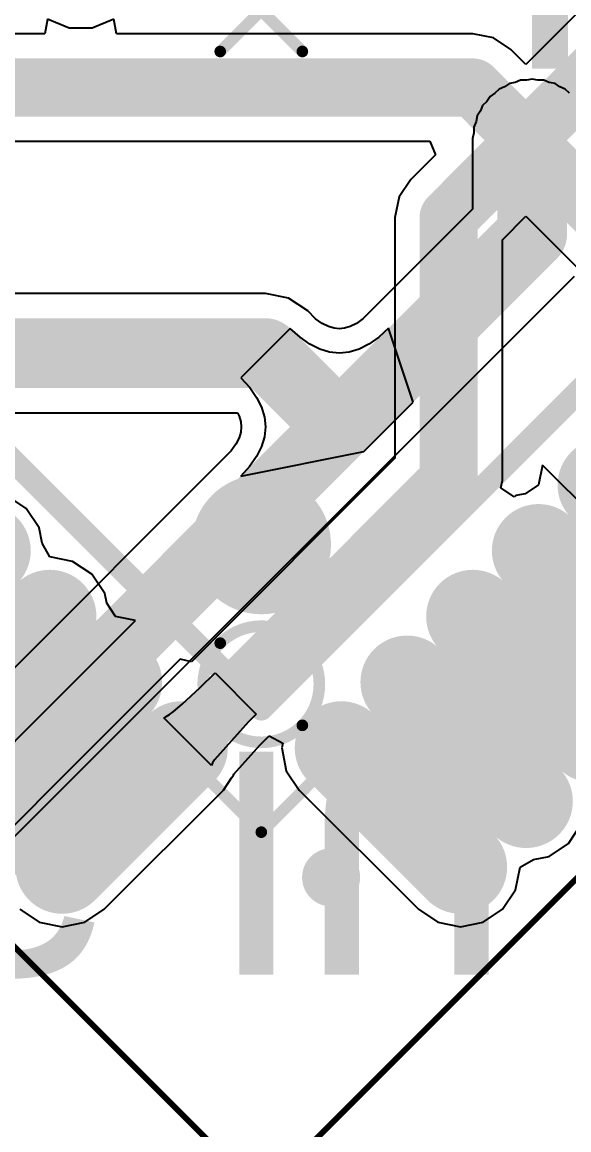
# Model space of a CAD drawing. Header units: millimetres. Extents: x 0 to 168, y 0 to 109.
# Drawn here: x 91.83 to 96.53, y 60.25 to 69.78 of the extents above; entities that cross this region are included whole.
import ezdxf

# ---------------------------------------------------------------- set-up
doc = ezdxf.new("R2010")
doc.units = ezdxf.units.MM
for name, color, linetype in [('BottomLayer', 5, 'Continuous'), ('BottomOverlay', 54, 'Continuous'), ('Mechanical13', 56, 'Continuous'), ('Mechanical15', 56, 'Continuous'), ('TopLayer', 1, 'Continuous'), ('TopOverlay', 2, 'Continuous'), ('TopPaste', 8, 'Continuous'), ('TopSolder', 216, 'Continuous'), ('ViaHoleLayer', 16, 'Continuous')]:
    doc.layers.add(name, color=color, linetype=linetype)
doc.styles.add('Comic Sans MS', font='comic.ttf', dxfattribs={"height": 0.2})

# ---------------------------------------------------------------- blocks, each defined once
blk = doc.blocks.new('44ML_M_51')
at = {"layer": 'TopLayer'}
h = blk.add_hatch(color=1, dxfattribs=at)
edge = h.paths.add_edge_path()
edge.add_arc((-4, 4.975), 0.3, 180, 360)
edge.add_line((-3.7, 4.975), (-3.7, 6.425))
edge.add_arc((-4, 6.425), 0.3, 0, 180)
edge.add_line((-4.3, 6.425), (-4.3, 4.975))
h = blk.add_hatch(color=1, dxfattribs=at)
edge = h.paths.add_edge_path()
edge.add_arc((-3.2, 4.975), 0.3, 180, 360)
edge.add_line((-2.9, 4.975), (-2.9, 6.425))
edge.add_arc((-3.2, 6.425), 0.3, 0, 180)
edge.add_line((-3.5, 6.425), (-3.5, 4.975))
h = blk.add_hatch(color=1, dxfattribs=at)
edge = h.paths.add_edge_path()
edge.add_arc((-2.4, 4.975), 0.3, 180, 360)
edge.add_line((-2.1, 4.975), (-2.1, 6.425))
edge.add_arc((-2.4, 6.425), 0.3, 0, 180)
edge.add_line((-2.7, 6.425), (-2.7, 4.975))
h = blk.add_hatch(color=1, dxfattribs=at)
edge = h.paths.add_edge_path()
edge.add_arc((-4.975, 4), 0.3, 270, 450)
edge.add_line((-4.975, 4.3), (-6.425, 4.3))
edge.add_arc((-6.425, 4), 0.3, 90, 270)
edge.add_line((-6.425, 3.7), (-4.975, 3.7))
h = blk.add_hatch(color=1, dxfattribs=at)
edge = h.paths.add_edge_path()
edge.add_arc((-4.975, 3.2), 0.3, 270, 450)
edge.add_line((-4.975, 3.5), (-6.425, 3.5))
edge.add_arc((-6.425, 3.2), 0.3, 90, 270)
edge.add_line((-6.425, 2.9), (-4.975, 2.9))
h = blk.add_hatch(color=1, dxfattribs=at)
edge = h.paths.add_edge_path()
edge.add_arc((-4.975, 2.4), 0.3, 270, 450)
edge.add_line((-4.975, 2.7), (-6.425, 2.7))
edge.add_arc((-6.425, 2.4), 0.3, 90, 270)
edge.add_line((-6.425, 2.1), (-4.975, 2.1))
h = blk.add_hatch(color=1, dxfattribs=at)
edge = h.paths.add_edge_path()
edge.add_arc((-4.975, 1.6), 0.3, 270, 450)
edge.add_line((-4.975, 1.9), (-6.425, 1.9))
edge.add_arc((-6.425, 1.6), 0.3, 90, 270)
edge.add_line((-6.425, 1.3), (-4.975, 1.3))
at = {"layer": 'TopPaste'}
h = blk.add_hatch(color=8, dxfattribs=at)
edge = h.paths.add_edge_path()
edge.add_arc((-4, 4.975), 0.3, 180, 360)
edge.add_line((-3.7, 4.975), (-3.7, 6.425))
edge.add_arc((-4, 6.425), 0.3, 0, 180)
edge.add_line((-4.3, 6.425), (-4.3, 4.975))
h = blk.add_hatch(color=8, dxfattribs=at)
edge = h.paths.add_edge_path()
edge.add_arc((-3.2, 4.975), 0.3, 180, 360)
edge.add_line((-2.9, 4.975), (-2.9, 6.425))
edge.add_arc((-3.2, 6.425), 0.3, 0, 180)
edge.add_line((-3.5, 6.425), (-3.5, 4.975))
h = blk.add_hatch(color=8, dxfattribs=at)
edge = h.paths.add_edge_path()
edge.add_arc((-2.4, 4.975), 0.3, 180, 360)
edge.add_line((-2.1, 4.975), (-2.1, 6.425))
edge.add_arc((-2.4, 6.425), 0.3, 0, 180)
edge.add_line((-2.7, 6.425), (-2.7, 4.975))
h = blk.add_hatch(color=8, dxfattribs=at)
edge = h.paths.add_edge_path()
edge.add_arc((-4.975, 4), 0.3, 270, 450)
edge.add_line((-4.975, 4.3), (-6.425, 4.3))
edge.add_arc((-6.425, 4), 0.3, 90, 270)
edge.add_line((-6.425, 3.7), (-4.975, 3.7))
h = blk.add_hatch(color=8, dxfattribs=at)
edge = h.paths.add_edge_path()
edge.add_arc((-4.975, 3.2), 0.3, 270, 450)
edge.add_line((-4.975, 3.5), (-6.425, 3.5))
edge.add_arc((-6.425, 3.2), 0.3, 90, 270)
edge.add_line((-6.425, 2.9), (-4.975, 2.9))
h = blk.add_hatch(color=8, dxfattribs=at)
edge = h.paths.add_edge_path()
edge.add_arc((-4.975, 2.4), 0.3, 270, 450)
edge.add_line((-4.975, 2.7), (-6.425, 2.7))
edge.add_arc((-6.425, 2.4), 0.3, 90, 270)
edge.add_line((-6.425, 2.1), (-4.975, 2.1))
h = blk.add_hatch(color=8, dxfattribs=at)
edge = h.paths.add_edge_path()
edge.add_arc((-4.975, 1.6), 0.3, 270, 450)
edge.add_line((-4.975, 1.9), (-6.425, 1.9))
edge.add_arc((-6.425, 1.6), 0.3, 90, 270)
edge.add_line((-6.425, 1.3), (-4.975, 1.3))
at = {"layer": 'TopSolder'}
h = blk.add_hatch(color=216, dxfattribs=at)
edge = h.paths.add_edge_path()
edge.add_arc((-4, 4.975), 0.4016, 180, 360)
edge.add_line((-3.5984, 4.975), (-3.5984, 6.425))
edge.add_arc((-4, 6.425), 0.4016, 0, 180)
edge.add_line((-4.4016, 6.425), (-4.4016, 4.975))
h = blk.add_hatch(color=216, dxfattribs=at)
edge = h.paths.add_edge_path()
edge.add_arc((-3.2, 4.975), 0.4016, 180, 360)
edge.add_line((-2.7984, 4.975), (-2.7984, 6.425))
edge.add_arc((-3.2, 6.425), 0.4016, 0, 180)
edge.add_line((-3.6016, 6.425), (-3.6016, 4.975))
h = blk.add_hatch(color=216, dxfattribs=at)
edge = h.paths.add_edge_path()
edge.add_arc((-2.4, 4.975), 0.4016, 180, 360)
edge.add_line((-1.9984, 4.975), (-1.9984, 6.425))
edge.add_arc((-2.4, 6.425), 0.4016, 0, 180)
edge.add_line((-2.8016, 6.425), (-2.8016, 4.975))
h = blk.add_hatch(color=216, dxfattribs=at)
edge = h.paths.add_edge_path()
edge.add_arc((-1.6, 4.975), 0.4016, 180, 360)
edge.add_line((-1.1984, 4.975), (-1.1984, 6.425))
edge.add_arc((-1.6, 6.425), 0.4016, 0, 180)
edge.add_line((-2.0016, 6.425), (-2.0016, 4.975))
h = blk.add_hatch(color=216, dxfattribs=at)
edge = h.paths.add_edge_path()
edge.add_arc((-4.975, 4), 0.4016, 270, 450)
edge.add_line((-4.975, 4.4016), (-6.425, 4.4016))
edge.add_arc((-6.425, 4), 0.4016, 90, 270)
edge.add_line((-6.425, 3.5984), (-4.975, 3.5984))
h = blk.add_hatch(color=216, dxfattribs=at)
edge = h.paths.add_edge_path()
edge.add_arc((-4.975, 3.2), 0.4016, 270, 450)
edge.add_line((-4.975, 3.6016), (-6.425, 3.6016))
edge.add_arc((-6.425, 3.2), 0.4016, 90, 270)
edge.add_line((-6.425, 2.7984), (-4.975, 2.7984))
h = blk.add_hatch(color=216, dxfattribs=at)
edge = h.paths.add_edge_path()
edge.add_arc((-4.975, 2.4), 0.4016, 270, 450)
edge.add_line((-4.975, 2.8016), (-6.425, 2.8016))
edge.add_arc((-6.425, 2.4), 0.4016, 90, 270)
edge.add_line((-6.425, 1.9984), (-4.975, 1.9984))
h = blk.add_hatch(color=216, dxfattribs=at)
edge = h.paths.add_edge_path()
edge.add_arc((-4.975, 1.6), 0.4016, 270, 450)
edge.add_line((-4.975, 2.0016), (-6.425, 2.0016))
edge.add_arc((-6.425, 1.6), 0.4016, 90, 270)
edge.add_line((-6.425, 1.1984), (-4.975, 1.1984))
h = blk.add_hatch(color=216, dxfattribs=at)
edge = h.paths.add_edge_path()
edge.add_arc((-4.975, 0.8), 0.4016, 270, 450)
edge.add_line((-4.975, 1.2016), (-6.425, 1.2016))
edge.add_arc((-6.425, 0.8), 0.4016, 90, 270)
edge.add_line((-6.425, 0.3984), (-4.975, 0.3984))
at = {"layer": 'Mechanical13', "const_width": 0.1}
for points in [[(-5, 5), (-5, -5)], [(5, 5), (-5, 5)]]:
    blk.add_lwpolyline(points, dxfattribs=at)
at = {"layer": 'Mechanical13'}
for points, const_width in [([(-5.025, 5, 1), (-4.975, 5, 1)], 0.05), ([(-5.025, 5, 1), (-4.975, 5, 1)], 0.05), ([(-3.6, 4.1, 1), (-4.6, 4.1, 1)], 0.1), ([(-4.625, 4.1, 1), (-4.575, 4.1, 1)], 0.05), ([(-3.625, 4.1, 1), (-3.575, 4.1, 1)], 0.05)]:
    blk.add_lwpolyline(points, format="xyb", close=True, dxfattribs=dict(at, const_width=const_width))
at = {"layer": 'Mechanical15'}
for points, const_width in [([(-7.2, 7.2), (-7.2, -7.2)], 0.05), ([(7.2, 7.2), (-7.2, 7.2)], 0.05), ([(0, 0.5), (0, -0.5)], 0.1), ([(0.5, 0), (-0.5, 0)], 0.1)]:
    blk.add_lwpolyline(points, dxfattribs=dict(at, const_width=const_width))
at = {"layer": 'Mechanical15', "const_width": 0.05}
for points in [[(-0.025, 0.5, 1), (0.025, 0.5, 1)], [(-0.525, 0, 1), (-0.475, 0, 1)]]:
    blk.add_lwpolyline(points, format="xyb", close=True, dxfattribs=at)
at = {"layer": 'TopOverlay'}
for points, const_width in [([(-5.575, 4.85, 1), (-5.825, 4.85, 1)], 0.25), ([(-5.8875, 4.85, 1), (-5.7625, 4.85, 1)], 0.125), ([(-5.6375, 4.85, 1), (-5.5125, 4.85, 1)], 0.125), ([(-4.3, 4.25, 1), (-4.2, 4.25, 1)], 0.1), ([(-4.3, 4.25, 1), (-4.2, 4.25, 1)], 0.1), ([(-2.95, 3.25, 1), (-3.55, 3.25, 1)], 0.6), ([(-3.7, 3.25, 1), (-3.4, 3.25, 1)], 0.3), ([(-3.1, 3.25, 1), (-2.8, 3.25, 1)], 0.3)]:
    blk.add_lwpolyline(points, format="xyb", close=True, dxfattribs=dict(at, const_width=const_width))
at = {"layer": 'TopOverlay', "const_width": 0.2}
for points in [[(-4.25, 4.25), (-4.25, -4.25)], [(4.25, 4.25), (-4.25, 4.25)]]:
    blk.add_lwpolyline(points, dxfattribs=at)

msp = doc.modelspace()

# ---------------------------------------------------------------- hatches: boundary and pattern name
at = {"layer": 'BottomLayer'}
h = msp.add_hatch(color=5, dxfattribs=at)
edge = h.paths.add_edge_path()
edge.add_arc((96.2162, 68.7746), 0.3, 0, 360)
at = {"layer": 'TopLayer'}
h = msp.add_hatch(color=1, dxfattribs=at)
edge = h.paths.add_edge_path()
edge.add_arc((96.2162, 68.7746), 0.3, 0, 360)
at = {"layer": 'ViaHoleLayer'}
h = msp.add_hatch(color=16, dxfattribs=at)
edge = h.paths.add_edge_path()
edge.add_arc((96.2162, 68.7746), 0.15, 0, 360)

# ---------------------------------------------------------------- linework, layer by layer
at = {"layer": 'BottomLayer'}
for p, q in [((92.044, 69.8044), (92.2289, 69.7278)), ((92.4291, 69.7278), (92.614, 69.8044)), ((92.2289, 69.7278), (92.4291, 69.7278)), ((95.9311, 69.2012), (95.8954, 69.1655)), ((95.9778, 69.2206), (95.9311, 69.2012)), ((96.0198, 69.2486), (95.9778, 69.2206)), ((96.0694, 69.2585), (96.0198, 69.2486)), ((96.1161, 69.2778), (96.0694, 69.2585)), ((96.1666, 69.2778), (96.1161, 69.2778)), ((96.2162, 69.2877), (96.1666, 69.2778)), ((96.2657, 69.2778), (96.2162, 69.2877)), ((96.3163, 69.2778), (96.2657, 69.2778)), ((96.363, 69.2585), (96.3163, 69.2778)), ((96.4125, 69.2486), (96.363, 69.2585)), ((96.4545, 69.2206), (96.4125, 69.2486)), ((96.5012, 69.2012), (96.4545, 69.2206)), ((96.537, 69.1655), (96.5012, 69.2012)), ((95.8534, 69.1374), (95.8253, 69.0954)), ((95.8954, 69.1655), (95.8534, 69.1374)), ((95.7703, 69.013), (95.7422, 68.971)), ((95.7896, 69.0597), (95.7703, 69.013)), ((95.8253, 69.0954), (95.7896, 69.0597)), ((95.7323, 68.9214), (95.713, 68.8747)), ((95.7422, 68.971), (95.7323, 68.9214)), ((95.713, 68.8242), (95.7031, 68.7746)), ((95.713, 68.8747), (95.713, 68.8242)), ((95.7031, 68.7746), (95.7031, 68.1672)), ((95.7031, 68.1672), (94.7617, 67.2258)), ((94.9183, 65.9312), (96.579, 67.5919)), ((93.9205, 67.4421), (91.5057, 67.4421)), ((94.1168, 67.403), (93.9205, 67.4421)), ((94.2833, 67.2918), (94.1168, 67.403)), ((94.3503, 67.2248), (94.2833, 67.2918)), ((94.408, 67.1844), (94.3503, 67.2248)), ((94.7617, 67.2258), (94.7037, 67.1851)), ((94.1326, 67.1411), (93.7084, 66.7169)), ((94.2172, 67.065), (94.1326, 67.1411)), ((94.4629, 67.1571), (94.408, 67.1844)), ((94.5113, 67.1426), (94.4629, 67.1571)), ((94.5555, 67.1383), (94.5113, 67.1426)), ((94.5998, 67.1428), (94.5555, 67.1383)), ((94.6485, 67.1574), (94.5998, 67.1428)), ((94.7037, 67.1851), (94.6485, 67.1574)), ((94.9798, 67.1425), (94.8949, 67.0661)), ((95.1919, 66.5061), (94.9798, 67.1425)), ((94.3018, 67.0059), (94.2172, 67.065)), ((94.8101, 67.0067), (94.7253, 66.9642)), ((94.8949, 67.0661), (94.8101, 67.0067)), ((94.3865, 66.9637), (94.3018, 67.0059)), ((94.4711, 66.9384), (94.3865, 66.9637)), ((94.5558, 66.93), (94.4711, 66.9384)), ((94.6406, 66.9387), (94.5558, 66.93)), ((94.7253, 66.9642), (94.6406, 66.9387)), ((93.7084, 66.7169), (93.7845, 66.6323)), ((93.7845, 66.6323), (93.8436, 66.5477)), ((93.8436, 66.5477), (93.8858, 66.463)), ((93.8858, 66.463), (93.9111, 66.3784)), ((94.7676, 66.0819), (95.1919, 66.5061)), ((91.5057, 66.4159), (93.6778, 66.4159)), ((93.6778, 66.4159), (93.6925, 66.3866)), ((93.6925, 66.3866), (93.7069, 66.3382)), ((93.9111, 66.3784), (93.9195, 66.2937)), ((93.7067, 66.2497), (93.6921, 66.2011)), ((93.7112, 66.294), (93.7067, 66.2497)), ((93.7069, 66.3382), (93.7112, 66.294)), ((93.9195, 66.2937), (93.9108, 66.2089)), ((93.6921, 66.2011), (93.6644, 66.1458)), ((93.9108, 66.2089), (93.8853, 66.1242)), ((93.6237, 66.0878), (88.8737, 61.3378)), ((93.6644, 66.1458), (93.6237, 66.0878)), ((93.707, 65.8697), (94.7676, 66.0819)), ((93.8853, 66.1242), (93.8428, 66.0394)), ((93.8428, 66.0394), (93.7834, 65.9546)), ((89.449, 60.4619), (94.9183, 65.9312)), ((93.7834, 65.9546), (93.707, 65.8697))]:
    msp.add_line(p, q, dxfattribs=at)
at = {"layer": 'BottomLayer', "const_width": 0.6}
for points in [[(96.2162, 67.9547), (96.2162, 68.7746)], [(94.5555, 66.294), (96.2162, 67.9547)], [(90.313, 66.929), (93.9205, 66.929)], [(93.9205, 66.929), (94.5555, 66.294)], [(89.0862, 60.8247), (94.5555, 66.294)]]:
    msp.add_lwpolyline(points, dxfattribs=at)
at = {"layer": 'BottomLayer', "const_width": 0.3}
for points in [[(96.0662, 68.7746, 1), (96.3662, 68.7746, 1)], [(96.0662, 67.9547, 1), (96.3662, 67.9547, 1)], [(96.0662, 67.9547, 1), (96.3662, 67.9547, 1)], [(93.7705, 66.929, 1), (94.0705, 66.929, 1)], [(93.7705, 66.929, 1), (94.0705, 66.929, 1)], [(94.4055, 66.294, 1), (94.7055, 66.294, 1)], [(94.4055, 66.294, 1), (94.7055, 66.294, 1)], [(94.4055, 66.294, 1), (94.7055, 66.294, 1)]]:
    msp.add_lwpolyline(points, format="xyb", close=True, dxfattribs=at)
at = {"layer": 'TopLayer'}
for p, q in [((97.1904, 70.4437), (96.1603, 69.4136)), ((92.0448, 69.8041), (92.0195, 69.6771)), ((92.6385, 69.6771), (92.6132, 69.8041)), ((92.0195, 69.6771), (89.9312, 69.6771)), ((95.7054, 69.6771), (92.6385, 69.6771)), ((95.7055, 69.6771), (95.7054, 69.6771)), ((95.8823, 69.6419), (95.7055, 69.6771)), ((96.0322, 69.5417), (95.8823, 69.6419)), ((96.1603, 69.4136), (96.0322, 69.5417)), ((89.7398, 68.7529), (95.3337, 68.7529)), ((95.3337, 68.7529), (95.3823, 68.6356)), ((95.3823, 68.6356), (95.1702, 68.4235)), ((95.1702, 68.4235), (95.07, 68.2736)), ((95.07, 68.2736), (95.0348, 68.0967)), ((95.0348, 68.0967), (95.0348, 68.0967)), ((95.0348, 68.0967), (95.0348, 66.0254)), ((95.959, 67.9053), (96.1603, 68.1067)), ((96.1603, 68.1067), (97.2871, 66.9799)), ((95.959, 65.834), (95.959, 67.9053)), ((95.0348, 66.0254), (93.2832, 64.2737)), ((96.3054, 65.966), (96.2713, 65.7944)), ((97.1692, 65.1022), (96.3054, 65.966)), ((95.9463, 65.7701), (95.959, 65.834)), ((96.0606, 65.6937), (95.9463, 65.7701)), ((95.959, 65.834), (95.959, 65.834)), ((96.2713, 65.7944), (96.1568, 65.7192)), ((91.8603, 65.5915), (91.6939, 65.7028)), ((96.0741, 65.7028), (96.0606, 65.6937)), ((96.1568, 65.7192), (96.0741, 65.7028)), ((91.9715, 65.4251), (91.8603, 65.5915)), ((91.9979, 65.2926), (91.9715, 65.4251)), ((92.0632, 65.1761), (91.9979, 65.2926)), ((92.2595, 65.1371), (92.0632, 65.1761)), ((92.426, 65.0259), (92.2595, 65.1371)), ((92.5372, 64.8594), (92.426, 65.0259)), ((92.5536, 64.7768), (92.5372, 64.8594)), ((92.6289, 64.6622), (92.5536, 64.7768)), ((91.9366, 63.7643), (92.8004, 64.6281)), ((92.8004, 64.6281), (92.6289, 64.6622)), ((93.186, 64.2953), (92.2958, 63.4051)), ((93.2832, 64.2737), (93.186, 64.2953)), ((93.3575, 64.0504), (93.4859, 64.1766)), ((93.4859, 64.1766), (93.8394, 63.823)), ((93.2025, 63.9071), (93.3575, 64.0504)), ((93.1244, 63.8423), (93.2025, 63.9071)), ((93.0448, 63.7911), (93.0663, 63.802)), ((93.454, 63.3819), (93.0448, 63.7911)), ((93.0663, 63.802), (93.0928, 63.8191)), ((93.0928, 63.8191), (93.1244, 63.8423)), ((93.8394, 63.823), (93.7733, 63.7563)), ((91.0464, 62.8741), (91.9366, 63.7643)), ((93.7733, 63.7563), (93.482, 63.43)), ((93.8706, 63.5542), (93.9514, 63.635)), ((93.9514, 63.635), (94.0685, 63.5725)), ((93.6487, 63.3057), (93.8706, 63.5542)), ((94.0685, 63.5725), (94.0604, 63.5317)), ((94.0604, 63.5317), (94.0994, 63.3354)), ((92.2958, 63.4051), (91.4321, 62.5414)), ((93.4649, 63.4034), (93.454, 63.3819)), ((93.482, 63.43), (93.4649, 63.4034)), ((93.6386, 63.288), (93.644, 63.2986)), ((93.644, 63.2986), (93.6487, 63.3057)), ((94.0994, 63.3354), (94.2106, 63.1689)), ((93.5574, 63.1689), (93.6275, 63.2739)), ((93.6275, 63.2739), (93.6386, 63.288)), ((92.5321, 62.1436), (93.5574, 63.1689)), ((94.2106, 63.1689), (95.2359, 62.1436)), ((96.5272, 62.7093), (96.6384, 62.8758)), ((96.3608, 62.5981), (96.5272, 62.7093)), ((96.1118, 62.5064), (96.2283, 62.5717)), ((96.2283, 62.5717), (96.3608, 62.5981)), ((96.0727, 62.3101), (96.1118, 62.5064)), ((95.9615, 62.1436), (96.0727, 62.3101)), ((91.8065, 62.1436), (91.9729, 62.0324)), ((92.3656, 62.0324), (92.5321, 62.1436)), ((95.2359, 62.1436), (95.4024, 62.0324)), ((95.7951, 62.0324), (95.9615, 62.1436)), ((91.9729, 62.0324), (92.1693, 61.9933)), ((92.1693, 61.9933), (92.3656, 62.0324)), ((95.4024, 62.0324), (95.5987, 61.9933)), ((95.5987, 61.9933), (95.7951, 62.0324))]:
    msp.add_line(p, q, dxfattribs=at)
for points, const_width in [([(96.1955, 68.7953), (97.7801, 70.3799)], 0.5), ([(89.7398, 69.215), (95.7055, 69.215)], 0.5), ([(95.7055, 69.215), (96.1603, 68.7601)], 0.5), ([(95.4969, 68.0967), (96.1603, 68.7601)], 0.5), ([(96.181, 68.7394), (98.4802, 66.4402)], 0.5), ([(95.4969, 65.834), (95.4969, 68.0967)], 0.5), ([(92.682, 63.019), (95.4969, 65.834)], 0.5), ([(96.2175, 64.1504), (97.7916, 62.5763)], 0.254)]:
    msp.add_lwpolyline(points, dxfattribs=dict(at, const_width=const_width))
for points, const_width in [([(95.5805, 69.215, 1), (95.8305, 69.215, 1)], 0.25), ([(95.5805, 69.215, 1), (95.8305, 69.215, 1)], 0.25), ([(96.0353, 68.7601, 1), (96.2853, 68.7601, 1)], 0.25), ([(96.0353, 68.7601, 1), (96.2853, 68.7601, 1)], 0.25), ([(96.0705, 68.7953, 1), (96.3205, 68.7953, 1)], 0.25), ([(96.056, 68.7394, 1), (96.306, 68.7394, 1)], 0.25), ([(95.3719, 68.0967, 1), (95.6219, 68.0967, 1)], 0.25), ([(95.3719, 68.0967, 1), (95.6219, 68.0967, 1)], 0.25), ([(95.3719, 65.834, 1), (95.6219, 65.834, 1)], 0.25), ([(95.3719, 65.834, 1), (95.6219, 65.834, 1)], 0.25), ([(96.154, 64.1504, 1), (96.281, 64.1504, 1)], 0.127), ([(92.557, 63.019, 1), (92.807, 63.019, 1)], 0.25)]:
    msp.add_lwpolyline(points, format="xyb", close=True, dxfattribs=dict(at, const_width=const_width))

# ---------------------------------------------------------------- block references
at = {"rotation": 135}
msp.add_blockref('44ML_M_51', (93.884, 69.878), dxfattribs=at)

# ---------------------------------------------------------------- texts
at = {"layer": 'BottomOverlay', "style": 'Comic Sans MS', "text_generation_flag": 2}
for s, p in [('U=R*I', (104.9154, 69.3767)), ('Ärligt talat, ni suger', (112.7937, 61.5799))]:
    msp.add_text(s, height=2.5, rotation=0, dxfattribs=at).set_placement(p)

doc.saveas('drawing.dxf')
